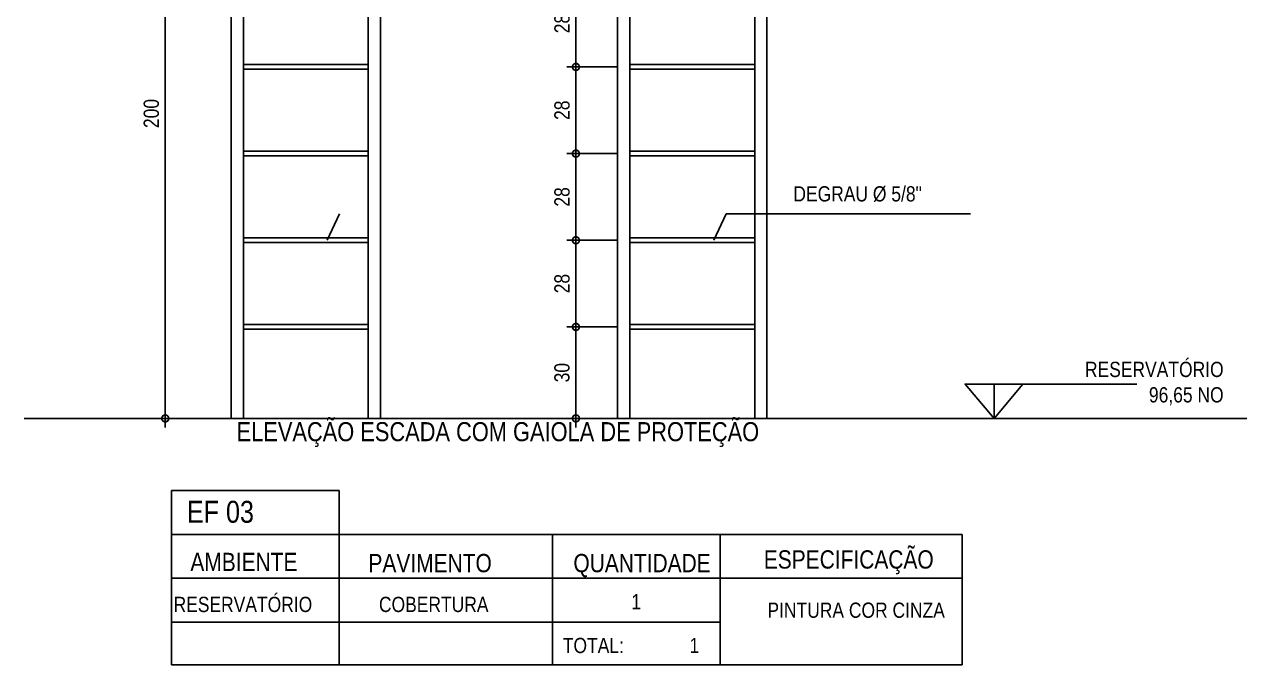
# Model space of a CAD drawing. Header units: metres. Extents: x -0.2 to 45.9, y -54 to 5.7.
# Drawn here: x 22.22 to 26.208, y -30.47 to -28.37 of the extents above; entities that cross this region are included whole.
import ezdxf

# ---------------------------------------------------------------- set-up
doc = ezdxf.new("R2010")
doc.units = ezdxf.units.M
doc.header["$PDMODE"] = 35
for name, color, linetype in [('ARQ-ALV OSSO', 5, 'Continuous'), ('ARQ-AUX1', 1, 'Continuous'), ('ARQ-CAX', 1, 'Continuous'), ('ARQ-DIM', 2, 'Continuous'), ('ARQ-ENCH', 1, 'Continuous'), ('ARQ-TXT', 2, 'Continuous')]:
    doc.layers.add(name, color=color, linetype=linetype)
doc.styles.add('Adesa', font='ARIALN.TTF')
doc.dimstyles.new('ADESA 1-0025', dxfattribs={"dimtxt": 0.05, "dimasz": 0.045, "dimexe": 0.03, "dimexo": 0.04, "dimgap": 0.02, "dimtad": 1, "dimtoh": 1, "dimdec": 0, "dimlfac": 100, "dimzin": 4, "dimtxsty": 'Adesa', "dimblk": 'DOTSMALL', "dimcen": 1, "dimdle": 0.03, "dimclrd": 1, "dimclre": 1, "dimclrt": 256, "dimazin": 1, "dimtm": 1e-09, "dimtfac": 1, "dimtdec": 0, "dimtix": 1, "dimtmove": 2, "dimatfit": 0, "dimldrblk": 'DOTSMALL', "dimfxl": 0.8, "dimtvp": 2, "dimtolj": 1, "dimtzin": 0, "dimarcsym": 0})

# ---------------------------------------------------------------- blocks, each defined once
blk = doc.blocks.new('_DotSmall')
at = {"color": 0, "linetype": 'ByBlock', "const_width": 0.5}
blk.add_lwpolyline([(-0.0625, 0, 1), (0.0625, 0, 1)], format="xyb", close=True, dxfattribs=at)
blk = doc.blocks.new('*D238')
at = {"layer": 'ARQ-DIM', "color": 1, "lineweight": -2, "transparency": 16777216}
for p, q in [((24.0304, -29.3323), (24.0304, -29.6923)), ((24.1674, -29.3623), (24.0004, -29.3623)), ((24.1674, -29.6623), (24.0004, -29.6623))]:
    blk.add_line(p, q, dxfattribs=at)
at = {"layer": 'Defpoints', "color": 0, "transparency": 16777216}
for p in [(24.2074, -29.3623), (24.0304, -29.6623), (24.2074, -29.6623)]:
    blk.add_point(p, dxfattribs=at)
at = {"layer": 'ARQ-DIM', "color": 1, "lineweight": -2, "transparency": 16777216, "xscale": 0.045, "yscale": 0.045, "zscale": 0.045}
for p, rotation in [((24.0304, -29.3623), 90), ((24.0304, -29.6623), 270)]:
    blk.add_blockref('_DotSmall', p, dxfattribs=dict(at, rotation=rotation))
at = {"layer": 'ARQ-DIM', "transparency": 16777216, "insert": (23.9849, -29.5123), "char_height": 0.05, "attachment_point": 5, "rotation": 90, "style": 'Adesa'}
blk.add_mtext('\\A1;30', dxfattribs=at)
blk = doc.blocks.new('*D239')
at = {"layer": 'ARQ-DIM', "color": 1, "lineweight": -2, "transparency": 16777216}
for p, q in [((24.0304, -29.3923), (24.0304, -29.0481)), ((24.1674, -29.0781), (24.0004, -29.0781)), ((24.1674, -29.3623), (24.0004, -29.3623))]:
    blk.add_line(p, q, dxfattribs=at)
at = {"layer": 'Defpoints', "color": 0, "transparency": 16777216}
for p in [(24.0304, -29.0781), (24.2074, -29.0781), (24.2074, -29.3623)]:
    blk.add_point(p, dxfattribs=at)
at = {"layer": 'ARQ-DIM', "color": 1, "lineweight": -2, "transparency": 16777216, "xscale": 0.045, "yscale": 0.045, "zscale": 0.045}
for p, rotation in [((24.0304, -29.0781), 90), ((24.0304, -29.3623), 270)]:
    blk.add_blockref('_DotSmall', p, dxfattribs=dict(at, rotation=rotation))
at = {"layer": 'ARQ-DIM', "transparency": 16777216, "insert": (23.9849, -29.2202), "char_height": 0.05, "attachment_point": 5, "rotation": 90, "style": 'Adesa'}
blk.add_mtext('\\A1;28', dxfattribs=at)
blk = doc.blocks.new('*D230')
at = {"layer": 'ARQ-DIM', "color": 1, "lineweight": -2, "transparency": 16777216}
for p, q in [((22.683, -27.6323), (22.683, -29.6923)), ((22.7765, -27.6623), (22.653, -27.6623)), ((22.7765, -29.6623), (22.653, -29.6623))]:
    blk.add_line(p, q, dxfattribs=at)
at = {"layer": 'Defpoints', "color": 0, "transparency": 16777216}
for p in [(22.8165, -27.6623), (22.683, -29.6623), (22.8165, -29.6623)]:
    blk.add_point(p, dxfattribs=at)
at = {"layer": 'ARQ-DIM', "color": 1, "lineweight": -2, "transparency": 16777216, "xscale": 0.045, "yscale": 0.045, "zscale": 0.045}
for p, rotation in [((22.683, -27.6623), 90), ((22.683, -29.6623), 270)]:
    blk.add_blockref('_DotSmall', p, dxfattribs=dict(at, rotation=rotation))
at = {"layer": 'ARQ-DIM', "transparency": 16777216, "insert": (22.6374, -28.6623), "char_height": 0.05, "attachment_point": 5, "rotation": 90, "style": 'Adesa'}
blk.add_mtext('\\A1;200', dxfattribs=at)
blk = doc.blocks.new('*D245')
at = {"layer": 'ARQ-DIM', "color": 1, "lineweight": -2, "transparency": 16777216}
for p, q in [((24.1674, -28.7938), (24.0004, -28.7938)), ((24.0304, -29.1081), (24.0304, -28.7638)), ((24.1674, -29.0781), (24.0004, -29.0781))]:
    blk.add_line(p, q, dxfattribs=at)
at = {"layer": 'Defpoints', "color": 0, "transparency": 16777216}
for p in [(24.0304, -28.7938), (24.2074, -28.7938), (24.2074, -29.0781)]:
    blk.add_point(p, dxfattribs=at)
at = {"layer": 'ARQ-DIM', "color": 1, "lineweight": -2, "transparency": 16777216, "xscale": 0.045, "yscale": 0.045, "zscale": 0.045}
for p, rotation in [((24.0304, -28.7938), 90), ((24.0304, -29.0781), 270)]:
    blk.add_blockref('_DotSmall', p, dxfattribs=dict(at, rotation=rotation))
at = {"layer": 'ARQ-DIM', "transparency": 16777216, "insert": (23.9849, -28.9359), "char_height": 0.05, "attachment_point": 5, "rotation": 90, "style": 'Adesa'}
blk.add_mtext('\\A1;28', dxfattribs=at)
blk = doc.blocks.new('*D246')
at = {"layer": 'ARQ-DIM', "color": 1, "lineweight": -2, "transparency": 16777216}
for p, q in [((24.1674, -28.5095), (24.0004, -28.5095)), ((24.0304, -28.8238), (24.0304, -28.4795)), ((24.1674, -28.7938), (24.0004, -28.7938))]:
    blk.add_line(p, q, dxfattribs=at)
at = {"layer": 'Defpoints', "color": 0, "transparency": 16777216}
for p in [(24.0304, -28.5095), (24.2074, -28.5095), (24.2074, -28.7938)]:
    blk.add_point(p, dxfattribs=at)
at = {"layer": 'ARQ-DIM', "color": 1, "lineweight": -2, "transparency": 16777216, "xscale": 0.045, "yscale": 0.045, "zscale": 0.045}
for p, rotation in [((24.0304, -28.5095), 90), ((24.0304, -28.7938), 270)]:
    blk.add_blockref('_DotSmall', p, dxfattribs=dict(at, rotation=rotation))
at = {"layer": 'ARQ-DIM', "transparency": 16777216, "insert": (23.9849, -28.6516), "char_height": 0.05, "attachment_point": 5, "rotation": 90, "style": 'Adesa'}
blk.add_mtext('\\A1;28', dxfattribs=at)
blk = doc.blocks.new('*D247')
at = {"layer": 'ARQ-DIM', "color": 1, "lineweight": -2, "transparency": 16777216}
for p, q in [((24.0304, -28.5395), (24.0304, -28.1952)), ((24.1674, -28.2252), (24.0004, -28.2252)), ((24.1674, -28.5095), (24.0004, -28.5095))]:
    blk.add_line(p, q, dxfattribs=at)
at = {"layer": 'Defpoints', "color": 0, "transparency": 16777216}
for p in [(24.0304, -28.2252), (24.2074, -28.2252), (24.2074, -28.5095)]:
    blk.add_point(p, dxfattribs=at)
at = {"layer": 'ARQ-DIM', "color": 1, "lineweight": -2, "transparency": 16777216, "xscale": 0.045, "yscale": 0.045, "zscale": 0.045}
for p, rotation in [((24.0304, -28.2252), 90), ((24.0304, -28.5095), 270)]:
    blk.add_blockref('_DotSmall', p, dxfattribs=dict(at, rotation=rotation))
at = {"layer": 'ARQ-DIM', "transparency": 16777216, "insert": (23.9849, -28.3673), "char_height": 0.05, "attachment_point": 5, "rotation": 90, "style": 'Adesa'}
blk.add_mtext('\\A1;28', dxfattribs=at)

msp = doc.modelspace()

# ---------------------------------------------------------------- linework, layer by layer
at = {"layer": 'ARQ-ALV OSSO', "ltscale": 0.05}
msp.add_line((22.2204, -29.6623), (28.945, -29.6623), dxfattribs=at)
at = {"layer": 'ARQ-AUX1'}
for p, q in [((23.2143, -29.0773), (23.2549, -28.9916)), ((24.4825, -29.0773), (24.5231, -28.9916)), ((24.5231, -28.9916), (25.3247, -28.9916))]:
    msp.add_line(p, q, dxfattribs=at)
at = {"layer": 'ARQ-CAX'}
for points in [[(22.8992, -29.6623), (22.8992, -25.2823), (22.9392, -25.2823), (22.9392, -29.6623), (22.9092, -29.6623)], [(23.3492, -29.6623), (23.3492, -25.2823), (23.3892, -25.2823), (23.3892, -29.6623), (23.3492, -29.6623)], [(24.1674, -29.6623), (24.1674, -25.2823), (24.2074, -25.2823), (24.2074, -29.6623), (24.1774, -29.6623)], [(24.6174, -29.6623), (24.6174, -25.2823), (24.6574, -25.2823), (24.6574, -29.6623), (24.6174, -29.6623)]]:
    msp.add_lwpolyline(points, dxfattribs=at)
for points in [[(22.9392, -28.502), (23.3492, -28.502), (23.3492, -28.517), (22.9392, -28.517)], [(24.2074, -28.502), (24.6174, -28.502), (24.6174, -28.517), (24.2074, -28.517)], [(22.9392, -28.7863), (23.3492, -28.7863), (23.3492, -28.8013), (22.9392, -28.8013)], [(24.2074, -28.7863), (24.6174, -28.7863), (24.6174, -28.8013), (24.2074, -28.8013)], [(22.9392, -29.0706), (23.3492, -29.0706), (23.3492, -29.0856), (22.9392, -29.0856)], [(24.2074, -29.0706), (24.6174, -29.0706), (24.6174, -29.0856), (24.2074, -29.0856)], [(22.9392, -29.3548), (23.3492, -29.3548), (23.3492, -29.3698), (22.9392, -29.3698)], [(24.2074, -29.3548), (24.6174, -29.3548), (24.6174, -29.3698), (24.2074, -29.3698)]]:
    msp.add_lwpolyline(points, close=True, dxfattribs=at)
at = {"layer": 'ARQ-DIM'}
msp.add_lwpolyline([(25.871, -29.5498), (25.3075, -29.5498), (25.4025, -29.6623), (25.4974, -29.5498), (25.3075, -29.5498), (25.4025, -29.6623), (25.4025, -29.5498)], dxfattribs=at)
at = {"layer": 'ARQ-ENCH', "ltscale": 0.01}
for p, q in [((22.7033, -29.8991), (22.7033, -30.4701)), ((23.2533, -29.8991), (22.7033, -29.8991)), ((23.2533, -29.8991), (23.2533, -30.4701)), ((23.0419, -30.0429), (22.7033, -30.0429)), ((22.7033, -30.4701), (22.7033, -30.0429)), ((22.7033, -30.4701), (22.7033, -30.0429)), ((25.2979, -30.0429), (23.0419, -30.0429)), ((23.9533, -30.0429), (23.9533, -30.4701)), ((24.5033, -30.0429), (24.5033, -30.4701)), ((25.2979, -30.0429), (25.2979, -30.4701)), ((25.2979, -30.1867), (22.7033, -30.1867)), ((24.5033, -30.3306), (22.7033, -30.3306)), ((24.5033, -30.3306), (22.7033, -30.3306)), ((24.5033, -30.3306), (22.7033, -30.3306)), ((24.5033, -30.3306), (22.7033, -30.3306)), ((25.2979, -30.4701), (22.7033, -30.4701))]:
    msp.add_line(p, q, dxfattribs=at)

# ---------------------------------------------------------------- texts
at = {"layer": 'ARQ-TXT', "ltscale": 0.01, "style": 'Adesa'}
msp.add_text('DEGRAU %%C 5/8"', height=0.05, dxfattribs=at).set_placement((24.744, -28.9508))
for s, insert, char_height, width, attachment_point in [('RESERVATÓRIO\\P96,65 NO', (26.1558, -29.4766), 0.05, 0.646247, 3), ('EF 03', (22.7539, -29.9326), 0.072, 0.605305, 1), ('AMBIENTE', (22.941, -30.1032), 0.06, 0.605305, 2), ('PAVIMENTO', (23.552, -30.1069), 0.06, 0.605305, 2), ('QUANTIDADE', (24.2474, -30.1069), 0.06, 0.605305, 2), ('ESPECIFICAÇÃO', (24.9257, -30.0949), 0.06, 0.605305, 2), ('RESERVATÓRIO', (22.7102, -30.2474), 0.05, 0.538805, 1), ('COBERTURA', (23.3841, -30.2474), 0.05, 0.633712, 1), ('1', (24.2283, -30.2633), 0.05, 0.434103, 5), ('PINTURA COR CINZA', (24.6589, -30.2663), 0.05, 0.664931, 1), ('TOTAL:^I 1', (23.9874, -30.382), 0.05, 0.749738, 1)]:
    msp.add_mtext(s, dxfattribs=dict(at, insert=insert, char_height=char_height, width=width, attachment_point=attachment_point))
at = {"layer": 'ARQ-TXT', "insert": (22.9171, -29.6746), "char_height": 0.0625, "width": 2.187867, "attachment_point": 1, "style": 'Adesa'}
msp.add_mtext('ELEVAÇÃO ESCADA COM GAIOLA DE PROTEÇÃO', dxfattribs=at)

# ---------------------------------------------------------------- dimensions: what is measured, and where the dimension line sits
at = {"layer": 'ARQ-DIM'}
for base, p1, p2, picture, middle in [((22.683, -29.6623), (22.8165, -27.6623), (22.8165, -29.6623), '*D230', (22.6374, -28.6623)), ((24.0304, -28.2252), (24.2074, -28.5095), (24.2074, -28.2252), '*D247', (23.9849, -28.3673)), ((24.0304, -28.5095), (24.2074, -28.7938), (24.2074, -28.5095), '*D246', (23.9849, -28.6516)), ((24.0304, -28.7938), (24.2074, -29.0781), (24.2074, -28.7938), '*D245', (23.9849, -28.9359)), ((24.0304, -29.0781), (24.2074, -29.3623), (24.2074, -29.0781), '*D239', (23.9849, -29.2202)), ((24.0304, -29.6623), (24.2074, -29.3623), (24.2074, -29.6623), '*D238', (23.9849, -29.5123))]:
    dim = msp.add_linear_dim(base=base, p1=p1, p2=p2, angle=90, dimstyle='ADESA 1-0025', dxfattribs=at)
    dim.commit()
    dim.dimension.update_dxf_attribs({"geometry": picture, "text_midpoint": middle})

doc.saveas('drawing.dxf')
